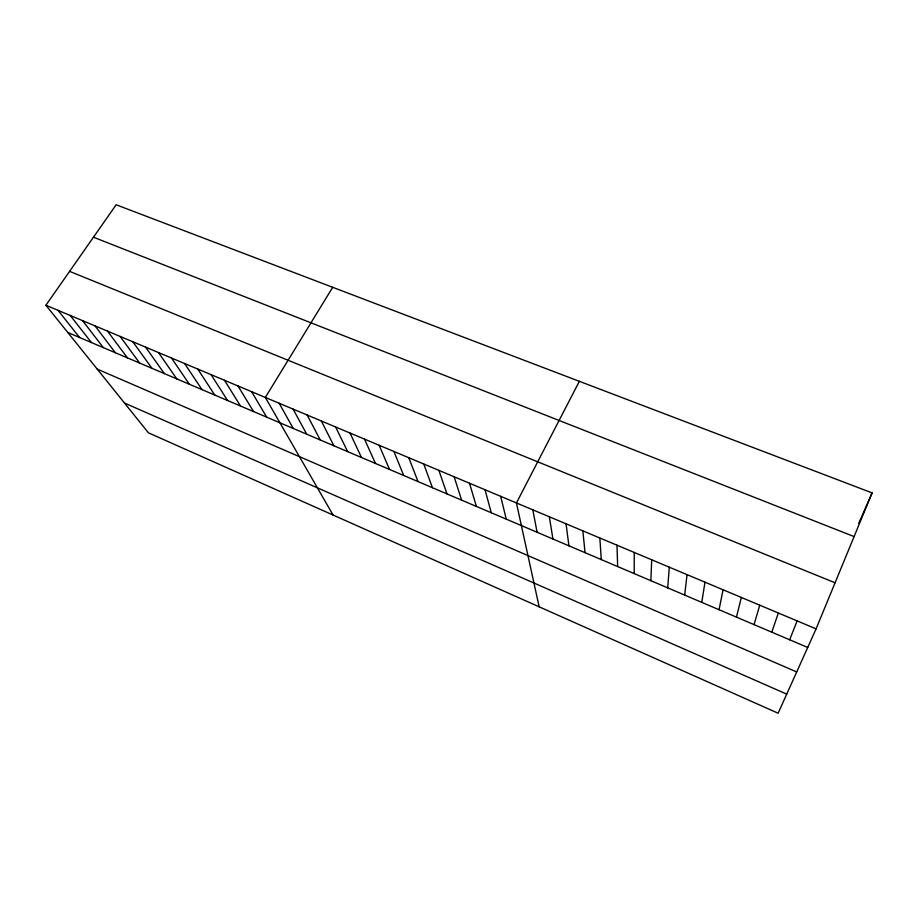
<?xml version="1.0" encoding="UTF-8"?>
<svg xmlns="http://www.w3.org/2000/svg" width="918" height="918" viewBox="0 0 918 918"><rect width="100%" height="100%" fill="white"/><g stroke="black" fill="none" stroke-linecap="round" stroke-linejoin="round"><path stroke-width="1.38" d="M634.2 573.601L634.258 552.464M650.873 580.704L651.7 559.796M667.696 587.864L669.302 567.186M684.667 595.082L687.054 574.657M701.777 602.369L704.978 582.184M719.046 609.724L723.074 589.781M736.465 617.137L741.331 597.457M754.045 624.619L759.76 605.203M771.774 632.169L778.361 613.017M789.664 639.777L797.134 620.901M816.091 628.864L872.1 492.897L116.161 204.771L45.9 305.246L148.441 432.826L778.131 713.229L816.091 628.864L45.9 305.246M858.663 523.421L861.095 517.89M861.577 516.788L872.1 492.897M579.35 381.314L516.432 502.961L539.164 606.821M332.706 287.3L265.336 397.448L333.073 515.044M93.475 237.211L854.107 536.582M69.596 271.361L835.07 582.792M67.794 332.488L807.725 647.465M97.228 369.105L796.709 671.953M124.504 403.036L786.726 694.134M58.041 310.341L79.568 337.503M70.273 315.482L91.41 342.54M82.586 320.657L103.344 347.624M95.002 325.879L115.358 352.741M107.509 331.134L127.476 357.894M120.12 336.424L139.662 363.08M132.812 341.76L151.952 368.313M145.606 347.142L164.322 373.58M158.504 352.558L176.795 378.893M171.494 358.02L189.349 384.229M184.598 363.517L202.006 389.622M197.795 369.07L214.755 395.05M211.083 374.659L227.595 400.512M224.485 380.281L240.527 406.02M238.003 385.962L253.563 411.574M251.612 391.688L266.702 417.162M279.164 403.266L293.267 428.476M293.106 409.118L306.715 434.191M307.163 415.028L320.256 439.951M321.323 420.972L333.9 445.769M335.609 426.973L347.647 451.622M350.01 433.032L361.508 457.52M364.515 439.125L375.473 463.464M379.157 445.276L389.553 469.454M393.902 451.472L403.736 475.501M408.785 457.726L418.034 481.583M423.772 464.026L432.447 487.722M438.896 470.383L446.974 493.907M454.146 476.786L461.616 500.138M469.523 483.247L476.385 506.415M485.025 489.764L491.268 512.749M500.666 496.328L506.266 519.14M532.819 509.846L537.099 532.268M549.354 516.788L552.934 539.004M566.039 523.799L568.919 545.808M582.861 530.868L585.03 552.67M599.844 538.005L601.279 559.59M616.976 545.2L617.665 566.567"/></g></svg>
